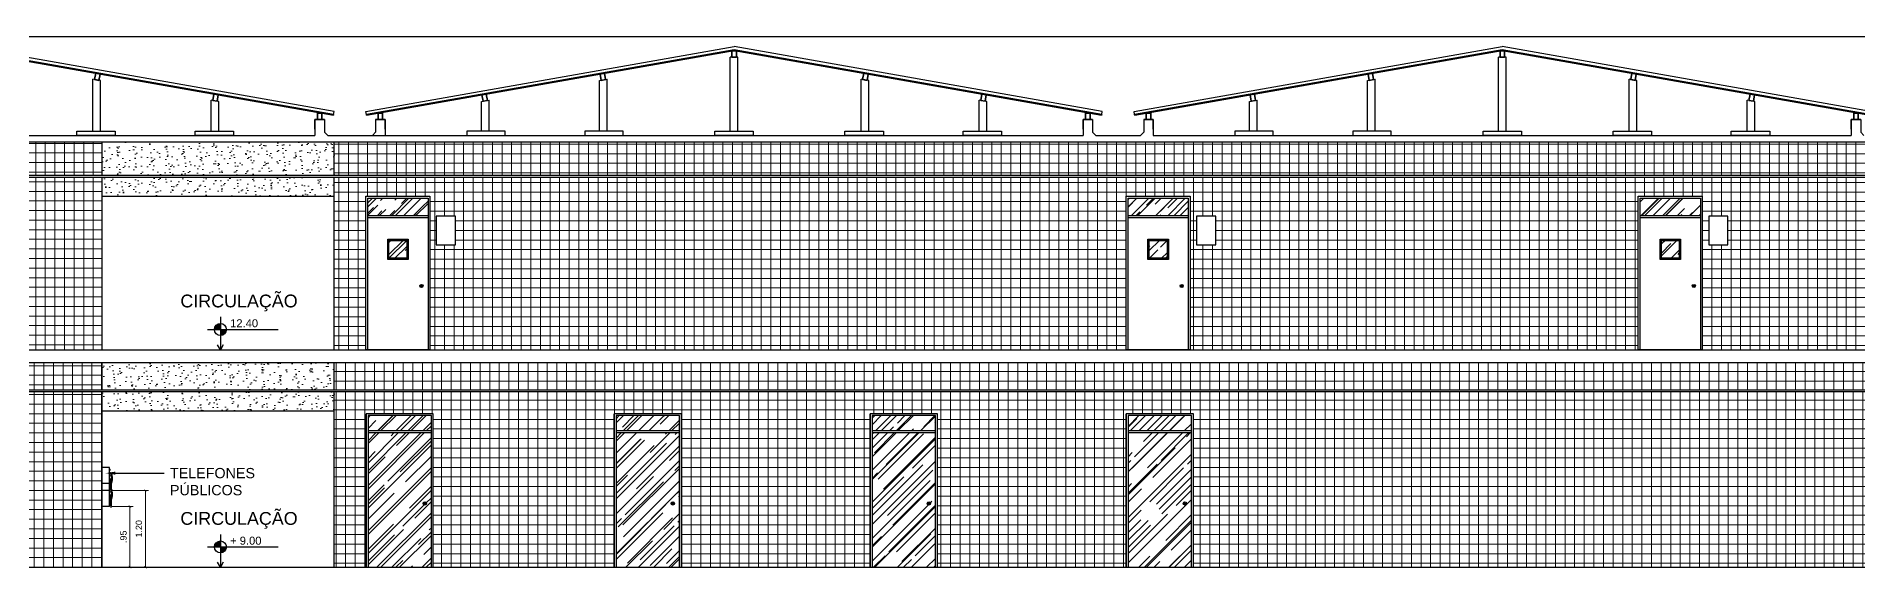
# Model space of a CAD drawing. Header units: metres. Extents: x 2362 to 4220, y 91 to 382.
# Drawn here: x 3176.04 to 3204.49, y 118.22 to 126.54 of the extents above; entities that cross this region are included whole.
import ezdxf
from ezdxf import colors
from ezdxf.entities.mleader import LeaderData, LeaderLine
from ezdxf.math import Vec2, Vec3

# ---------------------------------------------------------------- set-up
doc = ezdxf.new("R2010")
doc.units = ezdxf.units.M
doc.header["$LTSCALE"] = 5
doc.header["$MEASUREMENT"] = 0
doc.linetypes.add('DASHED', pattern=[0.75, 0.5, -0.25])
for name, color, linetype, lineweight in [('2prancha', 4, 'Continuous', 18), ('ESQUADRIAS', 3, 'Continuous', 35), ('HACH', 251, 'Continuous', 5), ('texto', 3, 'Continuous', 25)]:
    doc.layers.add(name, color=color, linetype=linetype, lineweight=lineweight)
for name, color, linetype in [('COTA 1 100', 2, 'Continuous'), ('COTA DE NÍVEL', 1, 'Continuous'), ('HACHURA', 251, 'Continuous'), ('PENA 0.1', 1, 'Continuous'), ('PENA 0.15', 7, 'Continuous'), ('PENA 01', 1, 'Continuous'), ('PENA 02', 2, 'Continuous'), ('PENA 03', 3, 'Continuous'), ('PENA 06', 6, 'Continuous'), ('projeção', 7, 'DASHED'), ('TXT ESPECIFICAÇÕES', 7, 'Continuous')]:
    doc.layers.add(name, color=color, linetype=linetype)
doc.styles.add('GRAF', font='GRAF.SHX')
doc.styles.add('Luana', font='arial.ttf')
doc.styles.get("Standard").update_dxf_attribs({"font": 'arial.ttf'})
doc.dimstyles.new('arial50', dxfattribs={"dimtxt": 0.1, "dimasz": 0.04, "dimexe": 0.05, "dimexo": 0.1, "dimgap": 0.05, "dimtad": 1, "dimzin": 4, "dimdsep": 46, "dimtxsty": 'Luana', "dimblk": 'ARCHTICK', "dimcen": 0, "dimclrd": 7, "dimclre": 7, "dimclrt": 256, "dimadec": 0, "dimazin": 0, "dimtfac": 1, "dimtix": 1, "dimtmove": 0, "dimatfit": 3, "dimldrblk": 'CLOSEDBLANK', "dimfxl": 0, "dimlwd": 5, "dimlwe": 5, "dimarcsym": 0})
pattern_1 = [(45, (3199.2511, 158.59801), (0.16970563, 0.45254834), [3, -0.4, 1, -0.2]), (45, (3199.3685, 158.85682), (-0.32951176, 0.04666905), [0.6, -0.066, 1.2, -0.15]), (45, (3199.20161, 158.78893), (0.640638744, 0.83014336), [1.6, -0.28, 0.8, -0.2])]

# ---------------------------------------------------------------- blocks, each defined once
blk = doc.blocks.new('NIV02')
h = blk.add_hatch(color=256)
h.paths.add_polyline_path([(-43.09, -49.03, 0.414214), (-44.59, -50.53), (-43.09, -50.53)])
h.paths.add_polyline_path([(-43.09, -52.04, 0.414214), (-41.58, -50.53), (-43.09, -50.53)])
for p, q in [((-43.09, -47.38), (-43.09, -55.58)), ((-46.27, -50.53), (-28.68, -50.53))]:
    blk.add_line(p, q)
blk.add_lwpolyline([(-42.36, -54.32), (-43.09, -55.58), (-43.82, -54.32)])
blk.add_circle((-43.09, -50.53), 1.5)
at = {"style": 'GRAF'}
blk.add_attdef('ELEV', (-40.66, -49.96), '', height=1.26, dxfattribs=at)
blk = doc.blocks.new('A$C6FA25C32')
for p, q in [((0.1, 0.307), (0, 0.307)), ((0, 0), (0, 0.307)), ((0.1, 0), (0.1, 0.307)), ((0.1, 0.268), (0.1, 0.293)), ((0.1, 0.289), (0.102, 0.288)), ((0.1, 0.268), (0.102, 0.269)), ((0.106, 0.284), (0.102, 0.288)), ((0.106, 0.274), (0.102, 0.269)), ((0.106, 0.284), (0.106, 0.274)), ((0.1, 0), (0, 0)), ((0.1, 0.227), (0.12, 0.219)), ((0.1, 0.194), (0.12, 0.201)), ((0.102, 0.167), (0.1, 0.167)), ((0.102, 0.157), (0.1, 0.157)), ((0.102, 0.153), (0.1, 0.153)), ((0.102, 0.143), (0.1, 0.143)), ((0.102, 0.139), (0.1, 0.139)), ((0.102, 0.129), (0.1, 0.129)), ((0.102, 0.125), (0.1, 0.125)), ((0.1, 0.12), (0.112, 0.023)), ((0.102, 0.115), (0.1, 0.115)), ((0.1, 0.017), (0.102, 0.017)), ((0.1, 0.014), (0.102, 0.014)), ((0.102, 0.167), (0.102, 0.157)), ((0.102, 0.153), (0.102, 0.143)), ((0.102, 0.139), (0.102, 0.129)), ((0.102, 0.125), (0.102, 0.115)), ((0.102, 0.014), (0.102, 0.017)), ((0.115, 0.237), (0.108, 0.238)), ((0.108, 0.238), (0.109, 0.224)), ((0.112, 0.198), (0.124, 0.194)), ((0.119, 0.138), (0.112, 0.139)), ((0.112, 0.139), (0.114, 0.102)), ((0.112, 0.023), (0.114, 0.014)), ((0.121, 0.104), (0.114, 0.102)), ((0.114, 0.014), (0.116, 0.001)), ((0.115, 0.237), (0.122, 0.235)), ((0.116, 0.001), (0.118, -0.007)), ((0.117, 0.2), (0.125, 0.197)), ((0.119, 0.138), (0.126, 0.136)), ((0.12, 0.201), (0.12, 0.219)), ((0.123, 0.206), (0.12, 0.205)), ((0.128, 0.107), (0.121, 0.104)), ((0.128, 0.229), (0.122, 0.235)), ((0.122, 0.207), (0.122, 0.208)), ((0.122, 0.207), (0.125, 0.198)), ((0.124, 0.194), (0.125, 0.197)), ((0.124, -0.005), (0.125, 0.002)), ((0.127, 0.189), (0.125, 0.197)), ((0.125, 0.134), (0.128, 0.152)), ((0.125, 0.134), (0.125, 0.134)), ((0.125, 0.002), (0.126, 0.012)), ((0.126, 0.012), (0.127, 0.023)), ((0.129, 0.17), (0.127, 0.189)), ((0.127, 0.06), (0.128, 0.073)), ((0.127, 0.047), (0.127, 0.06)), ((0.127, 0.035), (0.127, 0.047)), ((0.127, 0.023), (0.127, 0.035)), ((0.128, 0.229), (0.13, 0.225)), ((0.128, 0.22), (0.132, 0.212)), ((0.128, 0.152), (0.129, 0.17)), ((0.128, 0.107), (0.133, 0.113)), ((0.128, 0.107), (0.128, 0.097)), ((0.128, 0.086), (0.128, 0.097)), ((0.128, 0.073), (0.128, 0.086)), ((0.13, 0.225), (0.13, 0.217)), ((0.13, 0.217), (0.13, 0.216)), ((0.136, 0.198), (0.132, 0.212)), ((0.133, 0.121), (0.135, 0.13)), ((0.134, 0.117), (0.133, 0.113)), ((0.134, 0.126), (0.134, 0.125)), ((0.134, 0.117), (0.134, 0.125)), ((0.135, 0.13), (0.138, 0.143)), ((0.139, 0.185), (0.136, 0.198)), ((0.138, 0.143), (0.14, 0.157)), ((0.14, 0.171), (0.139, 0.185)), ((0.14, 0.157), (0.14, 0.171)), ((0.118, -0.007), (0.12, -0.012)), ((0.12, -0.012), (0.122, -0.013)), ((0.122, -0.013), (0.123, -0.01)), ((0.123, -0.01), (0.124, -0.005))]:
    blk.add_line(p, q)
blk = doc.blocks.new('dsfdf')
at = {"layer": 'HACH'}
h = blk.add_hatch(dxfattribs=at)
h.set_pattern_fill('AR-RROOF,_O', color=256, scale=0.25, angle=45, double=1)
h.set_pattern_definition([(45, (-17.395, 0), (0.212132, 0.5656854), [3.75, -0.5, 1.25, -0.25]), (45, (-17.24828, 0.3235), (-0.41189, 0.0583363), [0.75, -0.0825, 1.5, -0.1875]), (45, (-17.45687, 0.23865), (0.8007984, 1.0376792), [2, -0.35, 1, -0.25])])
h.paths.add_polyline_path([(0.03, 2.37), (1.02, 2.37), (1.02, 2.13), (0.03, 2.13)])
h.paths.add_polyline_path([(0.03, 2.1), (1.02, 2.1), (1.02, 0), (0.03, 0)])
h.paths.add_polyline_path([(0.891, 0.997, 0.198821), (0.899, 0.982, 0.617475), (0.941, 0.997, 1)], flags=16)
h.paths.add_polyline_path([(0.914, 0.999), (0.913, 0.987), (0.92, 0.987), (0.918, 0.999, 4.501528)], flags=0)
at = {"layer": 'PENA 0.1', "ltscale": 1.5}
for p, q in [((0.894, 1.005), (0.897, 1.004)), ((0.914, 0.999), (0.913, 0.987)), ((0.92, 0.987), (0.913, 0.987)), ((0.918, 0.999), (0.92, 0.987))]:
    blk.add_line(p, q, dxfattribs=at)
blk.add_circle((0.916, 0.997), 0.025, dxfattribs=at)
for centre, radius, start, end in [((0.916, 0.997), 0.023, 159.8603, 222.7566), ((0.921, 0.995), 0.0258, 158.8722, 210.7282), ((0.916, 1.003), 0.0045, 295.0494, 244.9506)]:
    blk.add_arc(centre, radius, start, end, dxfattribs=at)
at = {"layer": 'PENA 01'}
for p, q in [((1.05, 2.4), (0, 2.4)), ((0, 0), (0, 2.4)), ((1.05, 0), (1.05, 2.4)), ((1.02, 2.13), (0.03, 2.13)), ((1.02, 2.1), (0.03, 2.1)), ((0, 0), (1.05, 0))]:
    blk.add_line(p, q, dxfattribs=at)
for points in [[(1.05, 0), (1.05, 2.4), (0, 2.4), (0, 0)], [(1.02, 0), (1.02, 2.37), (0.03, 2.37), (0.03, 0)]]:
    blk.add_lwpolyline(points, dxfattribs=at)
blk = doc.blocks.new('portacomvisorVIS')
at = {"layer": 'HACHURA', "ltscale": 1.5}
h = blk.add_hatch(dxfattribs=at)
h.set_pattern_fill('AR-RROOF', color=256, scale=0.2, angle=45, style=0, double=1)
h.set_pattern_definition(pattern_1)
h.paths.add_polyline_path([(3443.006, 207.251), (3443.006, 207.521), (3443.946, 207.521), (3443.946, 207.251)])
h = blk.add_hatch(dxfattribs=at)
h.set_pattern_fill('AR-RROOF', color=256, scale=0.2, angle=45, style=0, double=1)
h.set_pattern_definition(pattern_1)
h.paths.add_polyline_path([(3443.336, 206.581), (3443.336, 206.861), (3443.616, 206.861), (3443.616, 206.581)])
at = {"layer": 'PENA 0.1', "ltscale": 1.5}
for p, q in [((3442.976, 205.151), (3442.976, 207.551)), ((3442.976, 207.551), (3443.976, 207.551)), ((3443.006, 207.521), (3443.946, 207.521)), ((3443.006, 205.151), (3443.006, 207.521)), ((3443.946, 207.521), (3443.946, 205.151)), ((3443.976, 207.551), (3443.976, 205.151)), ((3443.006, 207.251), (3443.946, 207.251)), ((3443.006, 207.221), (3443.946, 207.221)), ((3443.336, 206.861), (3443.316, 206.881)), ((3443.616, 206.861), (3443.636, 206.881)), ((3443.336, 206.581), (3443.316, 206.561)), ((3443.636, 206.561), (3443.616, 206.581)), ((3443.821, 206.156), (3443.824, 206.155)), ((3443.841, 206.15), (3443.839, 206.138)), ((3443.846, 206.138), (3443.839, 206.138)), ((3443.844, 206.15), (3443.846, 206.138)), ((3443.006, 205.151), (3442.976, 205.151)), ((3443.946, 205.151), (3443.006, 205.151)), ((3443.976, 205.151), (3443.946, 205.151))]:
    blk.add_line(p, q, dxfattribs=at)
for points in [[(3444.376, 206.791), (3444.376, 207.241), (3444.076, 207.241), (3444.076, 206.791)], [(3443.636, 206.561), (3443.316, 206.561), (3443.316, 206.881), (3443.636, 206.881)], [(3443.626, 206.571), (3443.326, 206.571), (3443.326, 206.871), (3443.626, 206.871)], [(3443.616, 206.581), (3443.336, 206.581), (3443.336, 206.861), (3443.616, 206.861)]]:
    blk.add_lwpolyline(points, close=True, dxfattribs=at)
blk.add_circle((3443.843, 206.149), 0.025, dxfattribs=at)
for centre, radius, start, end in [((3443.843, 206.149), 0.023, 159.8603, 222.7566), ((3443.848, 206.146), 0.0258, 158.8722, 210.7282), ((3443.843, 206.154), 0.0045, 295.0494, 244.9506)]:
    blk.add_arc(centre, radius, start, end, dxfattribs=at)
blk = doc.blocks.new('cortetelh')
at = {"layer": 'ESQUADRIAS'}
for p, q in [((3169.192, 125.317), (3174.935, 126.329)), ((3180.677, 125.317), (3174.935, 126.329)), ((3169.194, 125.307), (3174.935, 126.319)), ((3180.675, 125.307), (3174.935, 126.319)), ((3169.192, 125.317), (3169.194, 125.307)), ((3180.677, 125.317), (3180.675, 125.307))]:
    blk.add_line(p, q, dxfattribs=at)
for points in [[(3174.9, 126.312), (3174.97, 126.312), (3174.97, 126.212), (3174.9, 126.212)], [(3172.909, 125.962), (3172.84, 125.95), (3172.857, 125.851), (3172.926, 125.864)], [(3176.961, 125.962), (3177.029, 125.95), (3177.012, 125.851), (3176.943, 125.864)], [(3171.063, 125.637), (3170.995, 125.624), (3171.012, 125.526), (3171.081, 125.538)], [(3178.806, 125.637), (3178.875, 125.624), (3178.858, 125.526), (3178.789, 125.538)], [(3169.374, 125.339), (3169.444, 125.339), (3169.444, 125.239), (3169.374, 125.239)], [(3180.496, 125.339), (3180.426, 125.339), (3180.426, 125.239), (3180.496, 125.239)]]:
    blk.add_lwpolyline(points, close=True, dxfattribs=at)
at = {"layer": 'PENA 01', "ltscale": 1.5}
for p, q in [((3169.184, 125.366), (3174.935, 126.38)), ((3180.686, 125.366), (3174.935, 126.38)), ((3174.875, 125.059), (3174.875, 126.212)), ((3174.995, 126.212), (3174.875, 126.212)), ((3174.995, 125.059), (3174.995, 126.212)), ((3172.832, 125.847), (3172.952, 125.868)), ((3172.832, 125.059), (3172.832, 125.847)), ((3172.952, 125.059), (3172.952, 125.868)), ((3176.918, 125.059), (3176.918, 125.868)), ((3177.038, 125.847), (3176.918, 125.868)), ((3177.038, 125.059), (3177.038, 125.847)), ((3170.986, 125.521), (3171.106, 125.543)), ((3170.986, 125.059), (3170.986, 125.521)), ((3171.106, 125.059), (3171.106, 125.543)), ((3178.763, 125.059), (3178.763, 125.543)), ((3178.883, 125.521), (3178.763, 125.543)), ((3178.883, 125.059), (3178.883, 125.521))]:
    blk.add_line(p, q, dxfattribs=at)
for points in [[(3169.192, 125.317), (3169.184, 125.366)], [(3180.677, 125.317), (3180.686, 125.366)]]:
    blk.add_lwpolyline(points, dxfattribs=at)
for points in [[(3171.357, 125.059), (3170.757, 125.059), (3170.757, 124.989), (3171.357, 124.989)], [(3173.202, 125.059), (3172.602, 125.059), (3172.602, 124.989), (3173.202, 124.989)], [(3174.635, 125.059), (3175.235, 125.059), (3175.235, 124.989), (3174.635, 124.989)], [(3176.667, 125.059), (3177.267, 125.059), (3177.267, 124.989), (3176.667, 124.989)], [(3178.513, 125.059), (3179.113, 125.059), (3179.113, 124.989), (3178.513, 124.989)]]:
    blk.add_lwpolyline(points, close=True, dxfattribs=at)
at = {"layer": 'PENA 06', "ltscale": 1.5}
for p, q in [((3169.334, 125.239), (3169.334, 125.039)), ((3169.334, 125.239), (3169.334, 125.139)), ((3169.484, 125.239), (3169.484, 125.089)), ((3169.484, 125.089), (3169.484, 125.239)), ((3180.386, 125.239), (3180.386, 125.089)), ((3180.386, 125.089), (3180.386, 125.239)), ((3180.536, 125.239), (3180.536, 125.039)), ((3180.536, 125.239), (3180.536, 125.139)), ((3169.284, 124.989), (3169.334, 125.039)), ((3180.586, 124.989), (3180.536, 125.039))]:
    blk.add_line(p, q, dxfattribs=at)
at = {"layer": 'PENA 06'}
blk.add_line((3169.484, 124.989), (3180.386, 124.989), dxfattribs=at)
at = {"layer": 'PENA 06', "ltscale": 1.5}
for points in [[(3169.334, 125.239), (3169.484, 125.239), (3169.484, 124.989)], [(3169.484, 125.089), (3169.484, 125.239), (3169.334, 125.239)], [(3180.536, 125.239), (3180.386, 125.239), (3180.386, 124.989)], [(3180.386, 125.089), (3180.386, 125.239), (3180.536, 125.239)]]:
    blk.add_lwpolyline(points, dxfattribs=at)
blk = doc.blocks.new('_ArchTick')
at = {"color": 0, "linetype": 'ByBlock', "const_width": 0.15}
blk.add_lwpolyline([(-0.5, -0.5), (0.5, 0.5)], dxfattribs=at)
blk = doc.blocks.new('*D194')
at = {"layer": 'COTA 1 100', "color": 7, "lineweight": 5}
for p, q in [((3177.219, 119.189), (3177.546, 119.189)), ((3177.496, 119.189), (3177.496, 118.239)), ((3177.219, 118.239), (3177.546, 118.239))]:
    blk.add_line(p, q, dxfattribs=at)
at = {"layer": 'Defpoints', "color": 0}
for p in [(3177.119, 119.189), (3177.119, 118.239), (3177.496, 118.239)]:
    blk.add_point(p, dxfattribs=at)
at = {"layer": 'COTA 1 100', "color": 7, "lineweight": 5, "xscale": 0.04, "yscale": 0.04, "zscale": 0.04}
for p, rotation in [((3177.496, 119.189), 90), ((3177.496, 118.239), 270)]:
    blk.add_blockref('_ArchTick', p, dxfattribs=dict(at, rotation=rotation))
at = {"layer": 'COTA 1 100', "insert": (3177.395, 118.714), "char_height": 0.1, "attachment_point": 5, "rotation": 90, "style": 'Luana'}
blk.add_mtext('.95', dxfattribs=at)
blk = doc.blocks.new('_ClosedBlank')
at = {"layer": '2prancha', "color": 0, "lineweight": -2}
for p, q in [((-1, 0.17), (0, 0)), ((-1, 0.17), (-1, -0.17)), ((0, 0), (-1, -0.17))]:
    blk.add_line(p, q, dxfattribs=at)
blk = doc.blocks.new('*D195')
at = {"layer": 'COTA 1 100', "color": 7, "lineweight": 5}
for p, q in [((3177.219, 119.439), (3177.788, 119.439)), ((3177.738, 119.439), (3177.738, 118.239)), ((3177.219, 118.239), (3177.788, 118.239))]:
    blk.add_line(p, q, dxfattribs=at)
at = {"layer": 'Defpoints', "color": 0}
for p in [(3177.119, 119.439), (3177.119, 118.239), (3177.738, 118.239)]:
    blk.add_point(p, dxfattribs=at)
at = {"layer": 'COTA 1 100', "color": 7, "lineweight": 5, "xscale": 0.04, "yscale": 0.04, "zscale": 0.04}
for p, rotation in [((3177.738, 119.439), 90), ((3177.738, 118.239), 270)]:
    blk.add_blockref('_ArchTick', p, dxfattribs=dict(at, rotation=rotation))
at = {"layer": 'COTA 1 100', "insert": (3177.637, 118.839), "char_height": 0.1, "attachment_point": 5, "rotation": 90, "style": 'Luana'}
blk.add_mtext('1.20', dxfattribs=at)

msp = doc.modelspace()

# ---------------------------------------------------------------- hatches: boundary and pattern name
at = {"layer": 'HACH'}
h = msp.add_hatch(dxfattribs=at)
h.set_pattern_fill('_USER,_O', color=256, scale=0.15, double=1, pattern_type=0)
h.set_pattern_definition([(0, (3603.82431, 499.41572), (0, 0.15), []), (90, (3603.82431, 499.41572), (-0.15, 9e-18), [])])
h.paths.add_polyline_path([(3167.0109, 124.0386), (3168.0109, 124.0386), (3168.0109, 121.6386), (3177.0609, 121.6386), (3177.0609, 124.3386), (3157.0109, 124.3386), (3157.0109, 124.0386), (3157.0109, 121.6386), (3157.0609, 121.6386), (3157.0609, 124.0386), (3158.0609, 124.0386), (3158.0609, 121.6386), (3167.0109, 121.6386)])
h.paths.add_polyline_path([(3158.4609, 123.2786), (3158.1609, 123.2786), (3158.1609, 123.7286), (3158.4609, 123.7286)], flags=16)
h.paths.add_polyline_path([(3168.1109, 123.7286), (3168.4109, 123.7286), (3168.4109, 123.2786), (3168.1109, 123.2786)], flags=16)
h.paths.add_polyline_path([(3177.0609, 124.8886), (3157.0109, 124.8886), (3157.0109, 124.3686), (3177.0609, 124.3686)])
h.paths.add_polyline_path([(3159.4277, 122.9414), (3159.4277, 123.5852), (3159.0155, 123.5852), (3159.0155, 122.9414)], flags=24)
h.paths.add_polyline_path([(3160.2453, 122.6693), (3160.2453, 123.3131), (3159.8332, 123.3131), (3159.8332, 122.6693)], flags=24)
h = msp.add_hatch(dxfattribs=at)
h.set_pattern_fill('AR-SAND,_O', color=256, scale=0.1, angle=90)
h.set_pattern_definition([(127.5, (3177.06087, 120.67861), (-0.1926824, -0.0062993), [0, -0.152, 0, -0.17, 0, -0.1625]), (97.5, (3177.06087, 120.6786), (-0.282215, 0.176978), [0, -0.082, 0, -0.137, 0, -0.0525]), (57.5, (3177.06087, 120.55561), (-0.000566, 0.311414), [0, -0.05, 0, -0.18, 0, -0.235]), (47.5, (3177.06087, 120.5556), (-0.087768, 0.300613), [0, -0.025, 0, -0.118, 0, -0.135])])
h.paths.add_polyline_path([(3180.6859, 124.8886), (3177.0609, 124.8886), (3177.0609, 124.3686), (3180.6859, 124.3686)])
h.paths.add_polyline_path([(3180.6859, 124.3386), (3177.0609, 124.3386), (3177.0609, 124.0386), (3180.6859, 124.0386)])
h.paths.add_polyline_path([(3180.6859, 121.4386), (3177.0609, 121.4386), (3177.0609, 121.0086), (3180.6859, 121.0086)])
h.paths.add_polyline_path([(3180.6859, 120.9786), (3177.0609, 120.9786), (3177.0609, 120.6786), (3180.6859, 120.6786)])
h = msp.add_hatch(dxfattribs=at)
h.set_pattern_fill('_USER,_O', color=256, scale=0.15, double=1, pattern_type=0)
h.set_pattern_definition([(0, (6790.95918, 623.9046), (0, 0.15), []), (90, (6790.95918, 623.9046), (-0.15, 9e-18), [])])
h.paths.add_polyline_path([(3189.1308, 124.8886), (3180.6859, 124.8886), (3180.6859, 124.3686), (3189.1308, 124.3686)])
h.paths.add_polyline_path([(3203.4659, 124.8886), (3189.1308, 124.8886), (3189.1308, 124.3686), (3203.4659, 124.3686)])
h.paths.add_polyline_path([(3201.0609, 124.0386), (3202.0609, 124.0386), (3202.0609, 121.6386), (3203.4659, 121.6386), (3203.4659, 124.3386), (3189.1308, 124.3386), (3189.1308, 121.6386), (3193.0609, 121.6386), (3193.0609, 124.0386), (3194.0609, 124.0386), (3194.0609, 121.6386), (3201.0609, 121.6386)])
h.paths.add_polyline_path([(3194.4609, 123.2786), (3194.1609, 123.2786), (3194.1609, 123.7286), (3194.4609, 123.7286)], flags=16)
h.paths.add_polyline_path([(3202.1609, 123.2786), (3202.1609, 123.7286), (3202.4609, 123.7286), (3202.4609, 123.2786)], flags=16)
h.paths.add_polyline_path([(3189.1308, 124.3386), (3180.6859, 124.3386), (3180.6859, 121.6386), (3181.1834, 121.6386), (3181.1834, 124.0386), (3182.1834, 124.0386), (3182.1834, 121.6386), (3189.1308, 121.6386)])
h.paths.add_polyline_path([(3182.5834, 123.2786), (3182.2834, 123.2786), (3182.2834, 123.7286), (3182.5834, 123.7286)], flags=16)
h.paths.add_polyline_path([(3223.4465, 124.8886), (3203.4659, 124.8886), (3203.4659, 124.3686), (3223.4465, 124.3686)])
h.paths.add_polyline_path([(3217.0609, 124.0386), (3218.0609, 124.0386), (3218.0609, 121.6386), (3219.1109, 121.6386), (3219.1109, 124.1386), (3221.0609, 124.1386), (3221.0609, 123.9586), (3222.5909, 123.9586), (3222.5909, 121.6386), (3223.4465, 121.6386), (3223.4465, 124.3386), (3203.4659, 124.3386), (3203.4659, 121.6386), (3209.0609, 121.6386), (3209.0609, 124.0386), (3210.0609, 124.0386), (3210.0609, 121.6386), (3217.0609, 121.6386)])
h.paths.add_polyline_path([(3210.4609, 123.2786), (3210.1609, 123.2786), (3210.1609, 123.7286), (3210.4609, 123.7286)], flags=16)
h.paths.add_polyline_path([(3234.9574, 124.8886), (3223.4465, 124.8886), (3223.4465, 124.3686), (3234.9574, 124.3686)])
h.paths.add_polyline_path([(3229.0609, 124.0386), (3230.0609, 124.0386), (3230.0609, 121.6386), (3234.9574, 121.6386), (3234.9574, 124.3386), (3223.4465, 124.3386), (3223.4465, 121.6386), (3223.8135, 121.6386), (3223.8135, 124.0386), (3224.8135, 124.0386), (3224.8135, 121.6386), (3225.0609, 121.6386), (3225.0609, 124.0386), (3226.0609, 124.0386), (3226.0609, 121.6386), (3229.0609, 121.6386)])
h.paths.add_polyline_path([(3226.4609, 123.2786), (3226.1609, 123.2786), (3226.1609, 123.7286), (3226.4609, 123.7286)], flags=16)
h.paths.add_polyline_path([(3230.1609, 123.7286), (3230.4609, 123.7286), (3230.4609, 123.2786), (3230.1609, 123.2786)], flags=16)
h.paths.add_polyline_path([(3245.0609, 124.3386), (3234.9574, 124.3386), (3234.9574, 121.6386), (3237.1859, 121.6386), (3237.1859, 124.0386), (3238.1859, 124.0386), (3238.1859, 121.6386), (3245.0609, 121.6386)])
h.paths.add_polyline_path([(3238.5859, 123.2786), (3238.2859, 123.2786), (3238.2859, 123.7286), (3238.5859, 123.7286)], flags=16)
h.paths.add_polyline_path([(3245.0609, 124.8886), (3234.9574, 124.8886), (3234.9574, 124.3686), (3245.0609, 124.3686)])
h = msp.add_hatch(dxfattribs=at)
h.set_pattern_fill('_USER,_O', color=256, scale=0.15, double=1, pattern_type=0)
h.set_pattern_definition([(0, (3156.95087, 118.23861), (0, 0.15), []), (90, (3156.95087, 118.23861), (-0.15, 9e-18), [])])
h.paths.add_polyline_path([(3157.0109, 120.9786), (3157.0109, 120.6386), (3156.9509, 120.6386), (3156.9509, 118.2386), (3163.7609, 118.2386), (3163.7609, 120.6386), (3164.8109, 120.6386), (3164.8109, 118.2386), (3171.7609, 118.2386), (3171.7609, 120.6386), (3172.8109, 120.6386), (3172.8109, 118.2386), (3177.0609, 118.2386), (3177.0609, 120.9786)])
h.paths.add_polyline_path([(3177.0609, 121.0086), (3177.0609, 121.4386), (3157.0109, 121.4386), (3157.0109, 121.0086)])
h.paths.add_polyline_path([(3171.1619, 119.2894), (3171.1619, 119.9332), (3170.7498, 119.9332), (3170.7498, 119.2894)], flags=24)
edge = h.paths.add_edge_path()
edge.add_line((3169.7086, 120.2416), (3170.5957, 120.2416))
edge.add_line((3170.5957, 120.2416), (3170.5957, 120.5713))
edge.add_line((3170.5957, 120.5713), (3169.7086, 120.5713))
edge.add_line((3169.7086, 120.5713), (3169.7086, 120.2416))
edge.add_line((3170.8999, 120.4104), (3170.6357, 120.4104))
edge.add_line((3170.8999, 120.8286), (3170.8999, 120.4104))
edge.add_line((3170.8749, 120.8286), (3170.8999, 120.9786))
edge.add_line((3170.8999, 120.9786), (3170.9249, 120.8286))
edge.add_line((3170.9249, 120.8286), (3170.8749, 120.8286))
h = msp.add_hatch(dxfattribs=at)
h.set_pattern_fill('_USER,_O', color=256, scale=0.15, double=1, pattern_type=0)
h.set_pattern_definition([(0, (6841.01607, 618.99959), (0, 0.15), []), (90, (6841.01607, 618.99959), (-0.15, 9e-18), [])])
h.paths.add_polyline_path([(3239.7609, 120.6386), (3240.8109, 120.6386), (3240.8109, 118.2386), (3243.7609, 118.2386), (3243.7609, 120.6386), (3244.8109, 120.6386), (3244.8109, 118.2386), (3247.0109, 118.2386), (3247.0109, 120.9786), (3232.9675, 120.9786), (3232.9675, 118.2386), (3239.7609, 118.2386)])
h.paths.add_polyline_path([(3247.0109, 121.4386), (3232.9675, 121.4386), (3232.9675, 121.0086), (3247.0109, 121.0086)])
h.paths.add_polyline_path([(3232.9675, 121.4386), (3211.0896, 121.4386), (3211.0896, 121.0086), (3232.9675, 121.0086)])
h.paths.add_polyline_path([(3217.0609, 120.6386), (3218.1109, 120.6386), (3218.1109, 118.2386), (3219.1109, 118.2386), (3219.1109, 120.7386), (3221.0609, 120.7386), (3221.0609, 120.5586), (3222.5909, 120.5586), (3222.5909, 118.2386), (3223.7609, 118.2386), (3223.7609, 120.6386), (3224.8109, 120.6386), (3224.8109, 118.2386), (3232.9675, 118.2386), (3232.9675, 120.9786), (3211.0896, 120.9786), (3211.0896, 118.2386), (3213.0609, 118.2386), (3213.0609, 120.6386), (3214.1109, 120.6386), (3214.1109, 118.2386), (3217.0609, 118.2386)])
h.paths.add_polyline_path([(3196.0481, 121.4386), (3180.6859, 121.4386), (3180.6859, 121.0086), (3196.0481, 121.0086)])
h.paths.add_polyline_path([(3211.0896, 121.4386), (3196.0481, 121.4386), (3196.0481, 121.0086), (3211.0896, 121.0086)])
h.paths.add_polyline_path([(3211.0896, 120.9786), (3196.0481, 120.9786), (3196.0481, 118.2386), (3211.0896, 118.2386)])
h.paths.add_polyline_path([(3185.0609, 120.6386), (3186.1109, 120.6386), (3186.1109, 118.2386), (3189.0609, 118.2386), (3189.0609, 120.6386), (3190.1109, 120.6386), (3190.1109, 118.2386), (3193.0609, 118.2386), (3193.0609, 120.6386), (3194.1109, 120.6386), (3194.1109, 118.2386), (3196.0481, 118.2386), (3196.0481, 120.9786), (3180.6859, 120.9786), (3180.6859, 118.2386), (3181.1859, 118.2386), (3181.1859, 120.6386), (3182.2359, 120.6386), (3182.2359, 118.2386), (3185.0609, 118.2386)])

# ---------------------------------------------------------------- linework, layer by layer
at = {"layer": 'PENA 01'}
for p, q in [((3157.0109, 126.5386), (3216.8609, 126.5386)), ((3177.0609, 124.0386), (3180.6859, 124.0386)), ((3180.6859, 120.6786), (3177.0609, 120.6786)), ((3177.1775, 119.7968), (3177.0609, 119.7968)), ((3177.0609, 119.4386), (3177.0609, 119.7968)), ((3177.1775, 119.4386), (3177.1775, 119.7968)), ((3177.178, 119.7512), (3177.178, 119.781)), ((3177.1775, 119.7761), (3177.1799, 119.7751)), ((3177.1775, 119.7517), (3177.1799, 119.7527)), ((3177.1775, 119.7035), (3177.2009, 119.6945)), ((3177.1775, 119.6651), (3177.2009, 119.6733)), ((3177.1805, 119.6335), (3177.1775, 119.6335)), ((3177.1805, 119.6219), (3177.1775, 119.6219)), ((3177.1805, 119.6172), (3177.1775, 119.6172)), ((3177.1805, 119.6055), (3177.1775, 119.6055)), ((3177.1805, 119.6009), (3177.1775, 119.6009)), ((3177.1805, 119.5892), (3177.1775, 119.5892)), ((3177.1805, 119.5845), (3177.1775, 119.5845)), ((3177.1775, 119.5787), (3177.1916, 119.466)), ((3177.1805, 119.5729), (3177.1775, 119.5729)), ((3177.1841, 119.7695), (3177.1799, 119.7751)), ((3177.1841, 119.7583), (3177.1799, 119.7527)), ((3177.1805, 119.6335), (3177.1805, 119.6219)), ((3177.1805, 119.6172), (3177.1805, 119.6055)), ((3177.1805, 119.6009), (3177.1805, 119.5892)), ((3177.1805, 119.5845), (3177.1805, 119.5729)), ((3177.1841, 119.7695), (3177.1841, 119.7583)), ((3177.1953, 119.7152), (3177.1869, 119.7166)), ((3177.1869, 119.7166), (3177.1875, 119.6997)), ((3177.1913, 119.6699), (3177.2052, 119.6653)), ((3177.2, 119.5993), (3177.1916, 119.6007)), ((3177.1916, 119.6007), (3177.1933, 119.5577)), ((3177.2016, 119.5598), (3177.1933, 119.5577)), ((3177.1953, 119.7152), (3177.2038, 119.7125)), ((3177.1973, 119.672), (3177.2065, 119.669)), ((3177.2, 119.5993), (3177.2075, 119.5969)), ((3177.2009, 119.6733), (3177.2009, 119.6945)), ((3177.204, 119.6786), (3177.2009, 119.6773)), ((3177.2098, 119.5631), (3177.2016, 119.5598)), ((3177.2037, 119.6799), (3177.2033, 119.6809)), ((3177.2037, 119.6799), (3177.2063, 119.669)), ((3177.2103, 119.7058), (3177.2038, 119.7125)), ((3177.2052, 119.6653), (3177.2065, 119.669)), ((3177.2088, 119.6589), (3177.2064, 119.6688)), ((3177.2071, 119.5947), (3177.2105, 119.616)), ((3177.2071, 119.5945), (3177.2071, 119.5947)), ((3177.2111, 119.6375), (3177.2088, 119.6589)), ((3177.209, 119.4791), (3177.2093, 119.494)), ((3177.2093, 119.494), (3177.2096, 119.5092)), ((3177.2096, 119.5092), (3177.2097, 119.5242)), ((3177.2097, 119.5242), (3177.2098, 119.5385)), ((3177.2098, 119.5631), (3177.2158, 119.5703)), ((3177.2098, 119.5631), (3177.2098, 119.5516)), ((3177.2098, 119.5385), (3177.2098, 119.5516)), ((3177.2103, 119.7058), (3177.2126, 119.7006)), ((3177.2105, 119.616), (3177.2111, 119.6375)), ((3177.2107, 119.6958), (3177.2149, 119.6855)), ((3177.2126, 119.7006), (3177.213, 119.6915)), ((3177.213, 119.6915), (3177.2127, 119.6908)), ((3177.2195, 119.67), (3177.2149, 119.6855)), ((3177.2155, 119.5797), (3177.2187, 119.59)), ((3177.2177, 119.5756), (3177.2158, 119.5703)), ((3177.2172, 119.5851), (3177.2173, 119.5848)), ((3177.2177, 119.5756), (3177.2173, 119.5848)), ((3177.2187, 119.59), (3177.222, 119.6058)), ((3177.2225, 119.6541), (3177.2195, 119.67)), ((3177.222, 119.6058), (3177.2238, 119.6219)), ((3177.2239, 119.638), (3177.2225, 119.6541)), ((3177.2238, 119.6219), (3177.2239, 119.638)), ((3177.1775, 119.4588), (3177.1799, 119.4588)), ((3177.1775, 119.4554), (3177.1799, 119.4554)), ((3177.1799, 119.4554), (3177.1799, 119.4588)), ((3177.1916, 119.466), (3177.1933, 119.4555)), ((3177.1933, 119.4555), (3177.1962, 119.4402)), ((3177.1962, 119.4402), (3177.1988, 119.4302)), ((3177.1988, 119.4302), (3177.201, 119.4249)), ((3177.201, 119.4249), (3177.2029, 119.4238)), ((3177.2029, 119.4238), (3177.2045, 119.4265)), ((3177.2045, 119.4265), (3177.2058, 119.4325)), ((3177.2058, 119.4325), (3177.2069, 119.4412)), ((3177.2069, 119.4412), (3177.2078, 119.4522)), ((3177.2078, 119.4522), (3177.2085, 119.465)), ((3177.2085, 119.465), (3177.209, 119.4791))]:
    msp.add_line(p, q, dxfattribs=at)
at = {"layer": 'PENA 02'}
for p, q in [((3177.0609, 124.3686), (3177.0609, 124.8886)), ((3180.6859, 124.3686), (3180.6859, 124.8886)), ((3177.0609, 121.6386), (3177.0609, 124.3386)), ((3180.6859, 121.6386), (3180.6859, 124.3386)), ((3177.0609, 121.0086), (3177.0609, 121.4386)), ((3180.6859, 121.0086), (3180.6859, 121.4386)), ((3177.0609, 118.2386), (3177.0609, 120.9786)), ((3180.6859, 118.2386), (3180.6859, 120.9786))]:
    msp.add_line(p, q, dxfattribs=at)
at = {"layer": 'PENA 03', "ltscale": 1.5}
for p, q in [((3157.0109, 124.3686), (3288.8609, 124.3686)), ((3157.0109, 124.3386), (3288.8609, 124.3386))]:
    msp.add_line(p, q, dxfattribs=at)
for points in [[(3288.8109, 121.0086), (3157.0109, 121.0086)], [(3288.8109, 120.9786), (3157.0109, 120.9786)]]:
    msp.add_lwpolyline(points, dxfattribs=at)
at = {"layer": 'PENA 06'}
for p, q in [((3180.5859, 124.9886), (3192.3859, 124.9886)), ((3192.5859, 124.9886), (3193.2835, 124.9886)), ((3193.4835, 124.9886), (3204.3859, 124.9886)), ((3157.0109, 124.8886), (3288.8609, 124.8886)), ((3157.0109, 121.6386), (3297.6724, 121.6386)), ((3157.0109, 121.4386), (3288.8109, 121.4386)), ((3156.8609, 118.2386), (3289.0109, 118.2386))]:
    msp.add_line(p, q, dxfattribs=at)
at = {"layer": 'projeção'}
msp.add_line((3177.1775, 119.4386), (3177.0609, 119.4386), dxfattribs=at)

# ---------------------------------------------------------------- block references
at = {"layer": 'COTA DE NÍVEL', "ltscale": 0.05}
ref = msp.add_blockref('NIV02', (3181.6095, 125.1216), dxfattribs=dict(at, xscale=0.06266711229946524, yscale=0.06266711229946524, zscale=0.06266711229946524))
ref.add_attrib('ELEV', '12.40', (3179.0613, 121.9906), dxfattribs={"layer": '0', "height": 0.125, "style": 'Luana'})
ref = msp.add_blockref('NIV02', (3181.6095, 121.7216), dxfattribs=dict(at, xscale=0.06266711229946524, yscale=0.06266711229946524, zscale=0.06266711229946524))
ref.add_attrib('ELEV', '+ 9.00', (3179.0613, 118.5906), dxfattribs={"layer": '0', "height": 0.125, "style": 'Luana'})
at = {"layer": 'PENA 0.15', "xscale": 1.166666666666667, "yscale": 1.166666666666667, "zscale": 1.166666666666667}
msp.add_blockref('A$C6FA25C32', (3177.0609, 119.1886), dxfattribs=at)
at = {"layer": 'PENA 01'}
for name, p in [('cortetelh', (0, 0)), ('cortetelh', (12, 0)), ('cortetelh', (24, 0)), ('portacomvisorVIS', (-261.7931, -83.5127)), ('portacomvisorVIS', (-249.9156, -83.5127)), ('portacomvisorVIS', (-241.9156, -83.5127)), ('dsfdf', (3181.1859, 118.2386)), ('dsfdf', (3185.0609, 118.2386)), ('dsfdf', (3189.0609, 118.2386)), ('dsfdf', (3193.0609, 118.2386))]:
    msp.add_blockref(name, p, dxfattribs=at)

# ---------------------------------------------------------------- texts
at = {"layer": 'texto', "color": 2, "ltscale": 0.05, "char_height": 0.2, "width": 1.934, "attachment_point": 5, "style": 'Luana'}
for insert in [(3179.2004, 122.3704), (3179.2004, 118.9704)]:
    msp.add_mtext('CIRCULAÇÃO', dxfattribs=dict(at, insert=insert))

# ---------------------------------------------------------------- dimensions: what is measured, and where the dimension line sits
at = {"layer": 'COTA 1 100'}
for base, p1, picture, middle in [((3177.7384, 118.2386), (3177.1192, 119.4386), '*D195', (3177.6374, 118.8386)), ((3177.4962, 118.2386), (3177.1192, 119.1886), '*D194', (3177.3951, 118.7136))]:
    dim = msp.add_linear_dim(base=base, p1=p1, p2=(3177.1192, 118.2386), angle=90, dimstyle='arial50', dxfattribs=at)
    dim.commit()
    dim.dimension.update_dxf_attribs({"geometry": picture, "text_midpoint": middle})

# ---------------------------------------------------------------- leaders
at = {"layer": 'TXT ESPECIFICAÇÕES', "ltscale": 0.05}
ml = msp.add_multileader_mtext('Standard', dxfattribs=at)
ml.set_content('TELEFONES\\PPÚBLICOS', color=256)
ml.set_leader_properties()
ml.build(insert=Vec2(0, 0))
ml.multileader.update_dxf_attribs({"dogleg_length": 0.36, "arrow_head_size": 0.15})
ctx = ml.context
ctx.base_point, ctx.char_height, ctx.arrow_head_size, ctx.landing_gap_size, ctx.plane_origin = Vec3(3178.0314, 119.7089), 0.16, 0.15, 0.09, Vec3(3171.9574, 126.6008)
notes = []
notes.append((ctx, [(0, (1, 1, 0), (3177.7672, 119.7089), (1, 0), 0.2642, [(0, [(3177.1182, 119.7089)], 0, [])])]))
ctx.mtext.insert, ctx.mtext.flow_direction = Vec3(3178.1214, 119.7902), 5
for ctx, leaders in notes:
    for number, flags, end, landing, length, lines in leaders:
        leader = LeaderData()
        leader.index, (leader.has_last_leader_line, leader.has_dogleg_vector, leader.attachment_direction) = number, flags
        leader.last_leader_point, leader.dogleg_vector, leader.dogleg_length = Vec3(end), Vec3(landing), length
        for number, points, colour, breaks in lines:
            line = LeaderLine()
            line.index, line.vertices, line.color, line.breaks = number, Vec3.list(points), colors.encode_raw_color(colour), breaks
            leader.lines.append(line)
        ctx.leaders.append(leader)

doc.saveas('drawing.dxf')
